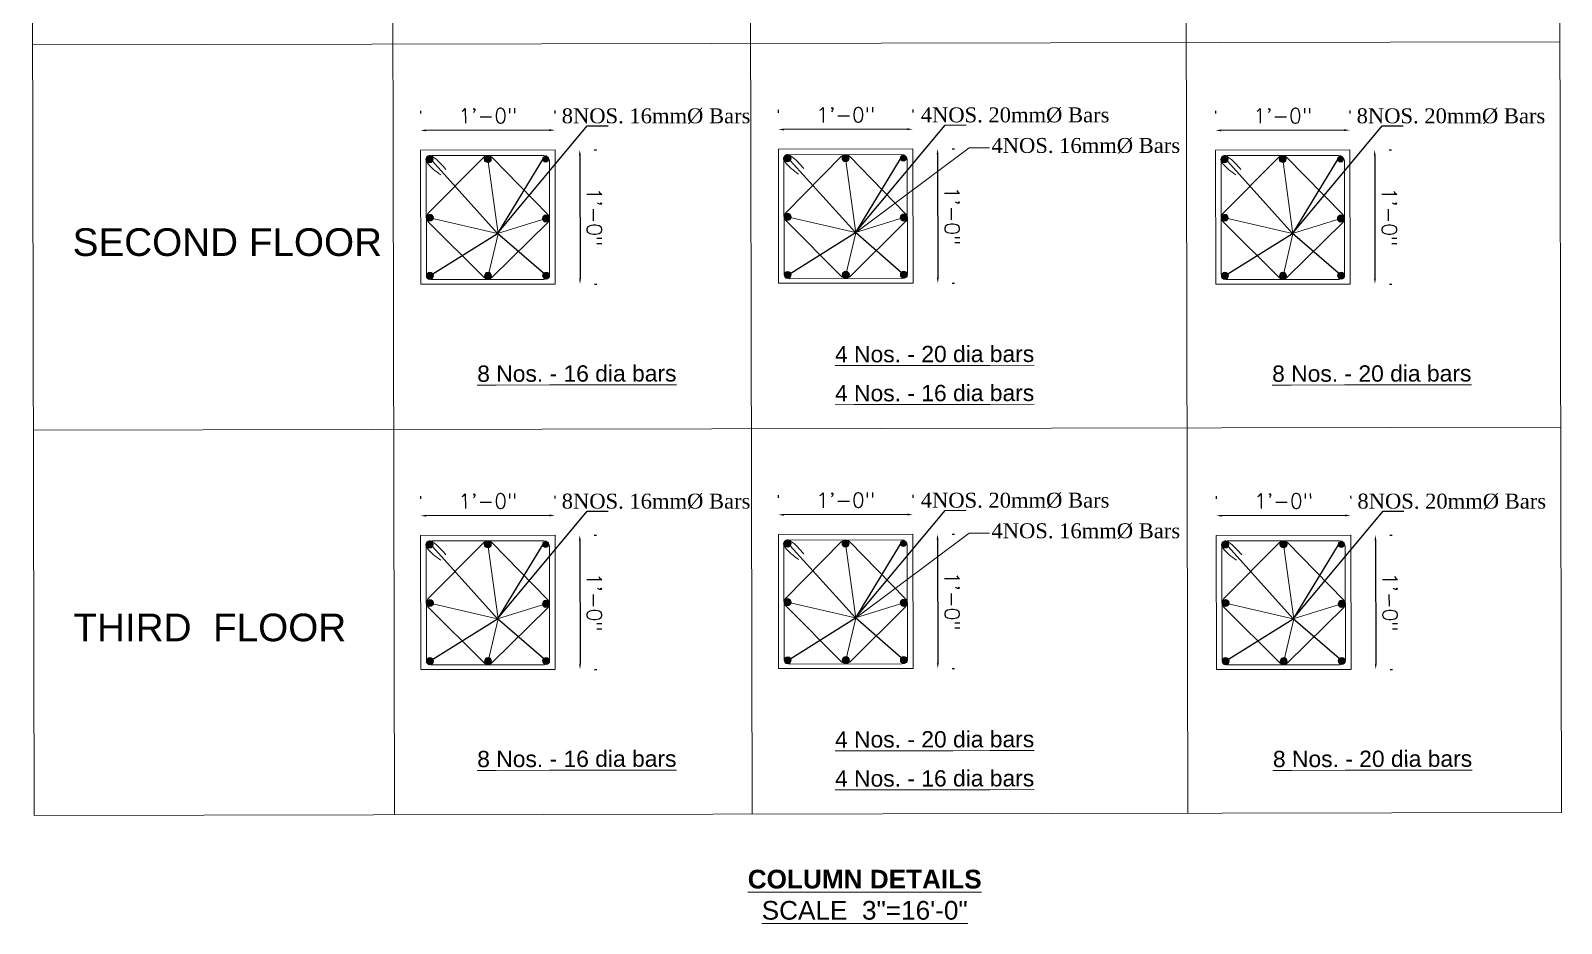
# Model space of a CAD drawing. Header units: inches. Extents: x 115570 to 265311, y 61168 to 314550.
# Drawn here: x 176148.2 to 176421.3, y 67033.3 to 67192.8 of the extents above; entities that cross this region are included whole.
import ezdxf

# ---------------------------------------------------------------- set-up
doc = ezdxf.new("R2010")
doc.units = ezdxf.units.IN
doc.header["$MEASUREMENT"] = 0
doc.layers.get('0').update_dxf_attribs({"lineweight": 25})
for name, color, linetype, lineweight in [('(edited 28 Aug)Admin Building_Umesh copy$0$Elevation-0.15', 172, 'Continuous', 20), ('0 dimension lines', 4, 'Continuous', 18), ('0 wall', 7, 'Continuous', 40), ('column rod', 1, 'Continuous', 50), ('ele', 7, 'Continuous', 25), ('Elevation-0.3', 7, 'Continuous', 30), ('temp-partn', 214, 'Continuous', 50), ('Text-0.2', 7, 'Continuous', 20), ('text1', 7, 'Continuous', 18)]:
    doc.layers.add(name, color=color, linetype=linetype, lineweight=lineweight)
doc.styles.add('arial', font='arial.ttf')
doc.styles.add('RomanS', font='romans.shx')
doc.styles.get("Standard").update_dxf_attribs({"font": 'arial.ttf'})
doc.dimstyles.new('D-2', dxfattribs={"dimtxt": 2, "dimasz": 1, "dimexe": 3, "dimexo": 7, "dimgap": 1, "dimtad": 1, "dimdec": 0, "dimzin": 3, "dimdsep": 46, "dimlunit": 4, "dimtxsty": 'RomanS', "dimcen": 0, "dimclrd": 256, "dimclre": 256, "dimclrt": 256, "dimadec": 0, "dimazin": 0, "dimtfac": 1, "dimtdec": 0, "dimtix": 1, "dimtmove": 1, "dimatfit": 3, "dimfxl": 1, "dimtolj": 1, "dimtzin": 0, "dimarcsym": 0})
doc.dimstyles.new('D10', dxfattribs={"dimtxt": 20, "dimasz": 25, "dimexe": 15, "dimexo": 0, "dimgap": 5, "dimtad": 0, "dimdec": 0, "dimzin": 3, "dimdsep": 46, "dimtxsty": 'arial', "dimblk": 'DOTSMALL', "dimcen": 2.5, "dimdle": 15, "dimadec": 0, "dimazin": 0, "dimtfac": 1, "dimtdec": 0, "dimtix": 1, "dimtmove": 1, "dimatfit": 3, "dimfxl": 1, "dimtvp": 1, "dimarcsym": 0})

# ---------------------------------------------------------------- blocks, each defined once
blk = doc.blocks.new('*D692')
at = {"layer": '0 dimension lines', "linetype": 'Continuous', "lineweight": -2, "ltscale": 20, "transparency": 16777216}
for p, q in [((176217.73, 67178.45), (176217.73, 67177.95)), ((176241.73, 67178.49), (176241.73, 67178)), ((176240.73, 67175), (176218.73, 67174.95))]:
    blk.add_line(p, q, dxfattribs=at)
at = {"layer": '0 dimension lines', "linetype": 'Continuous', "ltscale": 20, "transparency": 16777216}
for points in [[(176218.73, 67175.12), (176218.73, 67174.79), (176217.73, 67174.95)], [(176240.73, 67175.17), (176240.73, 67174.83), (176241.73, 67175)]]:
    blk.add_solid(points, dxfattribs=at)
at = {"layer": 'Defpoints', "color": 0, "linetype": 'Continuous', "ltscale": 20, "transparency": 16777216}
for p in [(176217.73, 67174.95), (176217.74, 67171.45), (176241.74, 67171.49)]:
    blk.add_point(p, dxfattribs=at)
at = {"layer": '0 dimension lines', "linetype": 'Continuous', "lineweight": 15, "ltscale": 20, "transparency": 16777216, "insert": (176229.73, 67177.56), "char_height": 2, "attachment_point": 5, "rotation": 0.1152, "style": 'RomanS'}
blk.add_mtext('\\A1;{\\H1.3333x;1\'-0"}', dxfattribs=at)
blk = doc.blocks.new('*D693')
at = {"layer": '0 dimension lines', "linetype": 'Continuous', "lineweight": -2, "ltscale": 20, "transparency": 16777216}
for p, q in [((176246.15, 67170.5), (176246.2, 67148.5)), ((176248.74, 67171.51), (176249.15, 67171.51)), ((176248.79, 67147.51), (176249.2, 67147.51))]:
    blk.add_line(p, q, dxfattribs=at)
at = {"layer": '0 dimension lines', "linetype": 'Continuous', "ltscale": 20, "transparency": 16777216}
for points in [[(176246.32, 67170.5), (176245.99, 67170.5), (176246.15, 67171.5)], [(176246.36, 67148.5), (176246.03, 67148.5), (176246.2, 67147.5)]]:
    blk.add_solid(points, dxfattribs=at)
at = {"layer": 'Defpoints', "color": 0, "linetype": 'Continuous', "ltscale": 20, "transparency": 16777216}
for p in [(176241.74, 67171.49), (176241.79, 67147.49), (176246.2, 67147.5)]:
    blk.add_point(p, dxfattribs=at)
at = {"layer": '0 dimension lines', "linetype": 'Continuous', "lineweight": 15, "ltscale": 20, "transparency": 16777216, "insert": (176248.76, 67159.51), "char_height": 2, "attachment_point": 5, "rotation": 270.1152, "style": 'RomanS'}
blk.add_mtext('\\A1;{\\H1.3333x;1\'-0"}', dxfattribs=at)
blk = doc.blocks.new('_DotSmall')
at = {"color": 0, "linetype": 'ByBlock', "const_width": 0.5}
blk.add_lwpolyline([(-0.0625, 0, 1), (0.0625, 0, 1)], format="xyb", close=True, dxfattribs=at)
blk = doc.blocks.new('*D694')
at = {"layer": '0 dimension lines', "linetype": 'Continuous', "lineweight": -2, "ltscale": 20, "transparency": 16777216}
for p, q in [((176217.73, 67109.64), (176217.73, 67109.14)), ((176241.73, 67109.68), (176241.73, 67109.19)), ((176240.73, 67106.19), (176218.73, 67106.15))]:
    blk.add_line(p, q, dxfattribs=at)
at = {"layer": '0 dimension lines', "linetype": 'Continuous', "ltscale": 20, "transparency": 16777216}
for points in [[(176218.73, 67106.31), (176218.73, 67105.98), (176217.73, 67106.14)], [(176240.73, 67106.36), (176240.73, 67106.02), (176241.73, 67106.19)]]:
    blk.add_solid(points, dxfattribs=at)
at = {"layer": 'Defpoints', "color": 0, "linetype": 'Continuous', "ltscale": 20, "transparency": 16777216}
for p in [(176217.73, 67106.14), (176217.74, 67102.64), (176241.74, 67102.68)]:
    blk.add_point(p, dxfattribs=at)
at = {"layer": '0 dimension lines', "linetype": 'Continuous', "lineweight": 15, "ltscale": 20, "transparency": 16777216, "insert": (176229.73, 67108.75), "char_height": 2, "attachment_point": 5, "rotation": 0.1152, "style": 'RomanS'}
blk.add_mtext('\\A1;{\\H1.3333x;1\'-0"}', dxfattribs=at)
blk = doc.blocks.new('*D685')
at = {"layer": '0 dimension lines', "linetype": 'Continuous', "lineweight": -2, "ltscale": 20, "transparency": 16777216}
for p, q in [((176246.15, 67101.69), (176246.2, 67079.69)), ((176248.74, 67102.7), (176249.15, 67102.7)), ((176248.79, 67078.7), (176249.2, 67078.7))]:
    blk.add_line(p, q, dxfattribs=at)
at = {"layer": '0 dimension lines', "linetype": 'Continuous', "ltscale": 20, "transparency": 16777216}
for points in [[(176246.32, 67101.69), (176245.99, 67101.69), (176246.15, 67102.69)], [(176246.36, 67079.69), (176246.03, 67079.69), (176246.2, 67078.69)]]:
    blk.add_solid(points, dxfattribs=at)
at = {"layer": 'Defpoints', "color": 0, "linetype": 'Continuous', "ltscale": 20, "transparency": 16777216}
for p in [(176241.74, 67102.68), (176241.79, 67078.68), (176246.2, 67078.69)]:
    blk.add_point(p, dxfattribs=at)
at = {"layer": '0 dimension lines', "linetype": 'Continuous', "lineweight": 15, "ltscale": 20, "transparency": 16777216, "insert": (176248.76, 67090.7), "char_height": 2, "attachment_point": 5, "rotation": 270.1152, "style": 'RomanS'}
blk.add_mtext('\\A1;{\\H1.3333x;1\'-0"}', dxfattribs=at)
blk = doc.blocks.new('*D718')
at = {"layer": '0 dimension lines', "linetype": 'Continuous', "lineweight": -2, "ltscale": 20, "transparency": 16777216}
for p, q in [((176281.57, 67178.61), (176281.57, 67178.11)), ((176305.57, 67178.66), (176305.57, 67178.16)), ((176304.58, 67175.16), (176282.58, 67175.12))]:
    blk.add_line(p, q, dxfattribs=at)
at = {"layer": '0 dimension lines', "linetype": 'Continuous', "ltscale": 20, "transparency": 16777216}
for points in [[(176282.58, 67175.28), (176282.58, 67174.95), (176281.58, 67175.11)], [(176304.58, 67175.33), (176304.58, 67174.99), (176305.58, 67175.16)]]:
    blk.add_solid(points, dxfattribs=at)
at = {"layer": 'Defpoints', "color": 0, "linetype": 'Continuous', "ltscale": 20, "transparency": 16777216}
for p in [(176281.58, 67175.11), (176281.59, 67171.61), (176305.59, 67171.66)]:
    blk.add_point(p, dxfattribs=at)
at = {"layer": '0 dimension lines', "linetype": 'Continuous', "lineweight": 15, "ltscale": 20, "transparency": 16777216, "insert": (176293.58, 67177.73), "char_height": 2, "attachment_point": 5, "rotation": 0.1152, "style": 'RomanS'}
blk.add_mtext('\\A1;{\\H1.3333x;1\'-0"}', dxfattribs=at)
blk = doc.blocks.new('*D719')
at = {"layer": '0 dimension lines', "linetype": 'Continuous', "lineweight": -2, "ltscale": 20, "transparency": 16777216}
for p, q in [((176310, 67170.66), (176310.04, 67148.66)), ((176312.59, 67171.67), (176313, 67171.67)), ((176312.64, 67147.67), (176313.05, 67147.67))]:
    blk.add_line(p, q, dxfattribs=at)
at = {"layer": '0 dimension lines', "linetype": 'Continuous', "ltscale": 20, "transparency": 16777216}
for points in [[(176310.17, 67170.66), (176309.83, 67170.66), (176310, 67171.66)], [(176310.21, 67148.66), (176309.88, 67148.66), (176310.05, 67147.66)]]:
    blk.add_solid(points, dxfattribs=at)
at = {"layer": 'Defpoints', "color": 0, "linetype": 'Continuous', "ltscale": 20, "transparency": 16777216}
for p in [(176305.59, 67171.66), (176305.64, 67147.66), (176310.05, 67147.66)]:
    blk.add_point(p, dxfattribs=at)
at = {"layer": '0 dimension lines', "linetype": 'Continuous', "lineweight": 15, "ltscale": 20, "transparency": 16777216, "insert": (176312.61, 67159.67), "char_height": 2, "attachment_point": 5, "rotation": 270.1152, "style": 'RomanS'}
blk.add_mtext('\\A1;{\\H1.3333x;1\'-0"}', dxfattribs=at)
blk = doc.blocks.new('*D726')
at = {"layer": '0 dimension lines', "linetype": 'Continuous', "lineweight": -2, "ltscale": 20, "transparency": 16777216}
for p, q in [((176281.57, 67109.8), (176281.57, 67109.31)), ((176305.57, 67109.85), (176305.57, 67109.35)), ((176304.58, 67106.35), (176282.58, 67106.31))]:
    blk.add_line(p, q, dxfattribs=at)
at = {"layer": '0 dimension lines', "linetype": 'Continuous', "ltscale": 20, "transparency": 16777216}
for points in [[(176282.58, 67106.47), (176282.58, 67106.14), (176281.58, 67106.31)], [(176304.58, 67106.52), (176304.58, 67106.18), (176305.58, 67106.35)]]:
    blk.add_solid(points, dxfattribs=at)
at = {"layer": 'Defpoints', "color": 0, "linetype": 'Continuous', "ltscale": 20, "transparency": 16777216}
for p in [(176281.58, 67106.31), (176281.59, 67102.8), (176305.59, 67102.85)]:
    blk.add_point(p, dxfattribs=at)
at = {"layer": '0 dimension lines', "linetype": 'Continuous', "lineweight": 15, "ltscale": 20, "transparency": 16777216, "insert": (176293.58, 67108.92), "char_height": 2, "attachment_point": 5, "rotation": 0.1152, "style": 'RomanS'}
blk.add_mtext('\\A1;{\\H1.3333x;1\'-0"}', dxfattribs=at)
blk = doc.blocks.new('*D727')
at = {"layer": '0 dimension lines', "linetype": 'Continuous', "lineweight": -2, "ltscale": 20, "transparency": 16777216}
for p, q in [((176310, 67101.85), (176310.04, 67079.85)), ((176312.59, 67102.86), (176313, 67102.86)), ((176312.64, 67078.86), (176313.05, 67078.86))]:
    blk.add_line(p, q, dxfattribs=at)
at = {"layer": '0 dimension lines', "linetype": 'Continuous', "ltscale": 20, "transparency": 16777216}
for points in [[(176310.17, 67101.86), (176309.83, 67101.85), (176310, 67102.85)], [(176310.21, 67079.86), (176309.88, 67079.85), (176310.05, 67078.85)]]:
    blk.add_solid(points, dxfattribs=at)
at = {"layer": 'Defpoints', "color": 0, "linetype": 'Continuous', "ltscale": 20, "transparency": 16777216}
for p in [(176305.59, 67102.85), (176305.64, 67078.85), (176310.05, 67078.85)]:
    blk.add_point(p, dxfattribs=at)
at = {"layer": '0 dimension lines', "linetype": 'Continuous', "lineweight": 15, "ltscale": 20, "transparency": 16777216, "insert": (176312.61, 67090.86), "char_height": 2, "attachment_point": 5, "rotation": 270.1152, "style": 'RomanS'}
blk.add_mtext('\\A1;{\\H1.3333x;1\'-0"}', dxfattribs=at)
blk = doc.blocks.new('*D732')
at = {"layer": '0 dimension lines', "linetype": 'Continuous', "lineweight": -2, "ltscale": 20, "transparency": 16777216}
for p, q in [((176359.59, 67178.45), (176359.59, 67177.95)), ((176383.59, 67178.49), (176383.59, 67178)), ((176382.59, 67175), (176360.59, 67174.96))]:
    blk.add_line(p, q, dxfattribs=at)
at = {"layer": '0 dimension lines', "linetype": 'Continuous', "ltscale": 20, "transparency": 16777216}
for points in [[(176360.59, 67175.12), (176360.59, 67174.79), (176359.59, 67174.95)], [(176382.59, 67175.17), (176382.59, 67174.83), (176383.59, 67175)]]:
    blk.add_solid(points, dxfattribs=at)
at = {"layer": 'Defpoints', "color": 0, "linetype": 'Continuous', "ltscale": 20, "transparency": 16777216}
for p in [(176359.59, 67174.95), (176359.6, 67171.45), (176383.6, 67171.49)]:
    blk.add_point(p, dxfattribs=at)
at = {"layer": '0 dimension lines', "linetype": 'Continuous', "lineweight": 15, "ltscale": 20, "transparency": 16777216, "insert": (176371.59, 67177.56), "char_height": 2, "attachment_point": 5, "rotation": 0.1152, "style": 'RomanS'}
blk.add_mtext('\\A1;{\\H1.3333x;1\'-0"}', dxfattribs=at)
blk = doc.blocks.new('*D733')
at = {"layer": '0 dimension lines', "linetype": 'Continuous', "lineweight": -2, "ltscale": 20, "transparency": 16777216}
for p, q in [((176388.01, 67170.5), (176388.06, 67148.5)), ((176390.6, 67171.51), (176391.01, 67171.51)), ((176390.65, 67147.51), (176391.06, 67147.51))]:
    blk.add_line(p, q, dxfattribs=at)
at = {"layer": '0 dimension lines', "linetype": 'Continuous', "ltscale": 20, "transparency": 16777216}
for points in [[(176388.18, 67170.5), (176387.85, 67170.5), (176388.01, 67171.5)], [(176388.22, 67148.5), (176387.89, 67148.5), (176388.06, 67147.5)]]:
    blk.add_solid(points, dxfattribs=at)
at = {"layer": 'Defpoints', "color": 0, "linetype": 'Continuous', "ltscale": 20, "transparency": 16777216}
for p in [(176383.6, 67171.49), (176383.65, 67147.49), (176388.06, 67147.5)]:
    blk.add_point(p, dxfattribs=at)
at = {"layer": '0 dimension lines', "linetype": 'Continuous', "lineweight": 15, "ltscale": 20, "transparency": 16777216, "insert": (176390.62, 67159.51), "char_height": 2, "attachment_point": 5, "rotation": 270.1152, "style": 'RomanS'}
blk.add_mtext('\\A1;{\\H1.3333x;1\'-0"}', dxfattribs=at)
blk = doc.blocks.new('*D734')
at = {"layer": '0 dimension lines', "linetype": 'Continuous', "lineweight": -2, "ltscale": 20, "transparency": 16777216}
for p, q in [((176359.72, 67109.64), (176359.73, 67109.14)), ((176383.72, 67109.68), (176383.73, 67109.19)), ((176382.73, 67106.19), (176360.73, 67106.15))]:
    blk.add_line(p, q, dxfattribs=at)
at = {"layer": '0 dimension lines', "linetype": 'Continuous', "ltscale": 20, "transparency": 16777216}
for points in [[(176360.73, 67106.31), (176360.73, 67105.98), (176359.73, 67106.14)], [(176382.73, 67106.36), (176382.73, 67106.02), (176383.73, 67106.19)]]:
    blk.add_solid(points, dxfattribs=at)
at = {"layer": 'Defpoints', "color": 0, "linetype": 'Continuous', "ltscale": 20, "transparency": 16777216}
for p in [(176359.73, 67106.14), (176359.74, 67102.64), (176383.74, 67102.68)]:
    blk.add_point(p, dxfattribs=at)
at = {"layer": '0 dimension lines', "linetype": 'Continuous', "lineweight": 15, "ltscale": 20, "transparency": 16777216, "insert": (176371.73, 67108.76), "char_height": 2, "attachment_point": 5, "rotation": 0.1152, "style": 'RomanS'}
blk.add_mtext('\\A1;{\\H1.3333x;1\'-0"}', dxfattribs=at)
blk = doc.blocks.new('*D735')
at = {"layer": '0 dimension lines', "linetype": 'Continuous', "lineweight": -2, "ltscale": 20, "transparency": 16777216}
for p, q in [((176388.15, 67101.69), (176388.2, 67079.69)), ((176390.74, 67102.7), (176391.15, 67102.7)), ((176390.79, 67078.7), (176391.2, 67078.7))]:
    blk.add_line(p, q, dxfattribs=at)
at = {"layer": '0 dimension lines', "linetype": 'Continuous', "ltscale": 20, "transparency": 16777216}
for points in [[(176388.32, 67101.69), (176387.98, 67101.69), (176388.15, 67102.69)], [(176388.36, 67079.69), (176388.03, 67079.69), (176388.2, 67078.69)]]:
    blk.add_solid(points, dxfattribs=at)
at = {"layer": 'Defpoints', "color": 0, "linetype": 'Continuous', "ltscale": 20, "transparency": 16777216}
for p in [(176383.74, 67102.68), (176383.79, 67078.68), (176388.2, 67078.69)]:
    blk.add_point(p, dxfattribs=at)
at = {"layer": '0 dimension lines', "linetype": 'Continuous', "lineweight": 15, "ltscale": 20, "transparency": 16777216, "insert": (176390.76, 67090.7), "char_height": 2, "attachment_point": 5, "rotation": 270.1152, "style": 'RomanS'}
blk.add_mtext('\\A1;{\\H1.3333x;1\'-0"}', dxfattribs=at)

msp = doc.modelspace()

# ---------------------------------------------------------------- hatches: boundary and pattern name
at = {"layer": 'ele', "lineweight": 15, "transparency": 33554687}
for points in [[(176219.37, 67169.19, 1), (176219.37, 67170.45, 1)], [(176229.74, 67169.21, 1), (176229.74, 67170.47, 1)], [(176240.06, 67169.31, 1), (176240.05, 67170.36, 0.26089), (176239.61, 67170.1, 0.586182)], [(176283.22, 67169.35, 1), (176283.22, 67170.61, 1)], [(176293.59, 67169.37, 1), (176293.59, 67170.63, 1)], [(176303.91, 67169.47, 1), (176303.9, 67170.52, 0.26089), (176303.46, 67170.27, 0.586182)], [(176361.23, 67169.19, 1), (176361.23, 67170.45, 1)], [(176371.6, 67169.21, 1), (176371.6, 67170.47, 1)], [(176381.92, 67169.31, 1), (176381.92, 67170.36, 0.26089), (176381.47, 67170.1, 0.586182)], [(176219.39, 67159.99, 1), (176219.39, 67158.73, 1)], [(176240.12, 67159.85, 1), (176240.12, 67158.59, 1)], [(176283.24, 67160.15, 1), (176283.24, 67158.89, 1)], [(176303.97, 67160.02, 1), (176303.97, 67158.76, 1)], [(176361.25, 67159.99, 1), (176361.26, 67158.73, 1)], [(176381.98, 67159.85, 1), (176381.98, 67158.59, 1)], [(176219.41, 67149.61, 1), (176219.42, 67148.35, 1)], [(176229.78, 67149.63, 1), (176229.79, 67148.37, 1)], [(176240.16, 67148.39, 1), (176240.15, 67149.65, 1)], [(176283.26, 67149.77, 1), (176283.26, 67148.51, 1)], [(176293.63, 67149.79, 1), (176293.63, 67148.53, 1)], [(176304, 67148.55, 1), (176304, 67149.81, 1)], [(176361.27, 67149.61, 1), (176361.28, 67148.35, 1)], [(176371.64, 67149.63, 1), (176371.65, 67148.37, 1)], [(176382.02, 67148.39, 1), (176382.01, 67149.65, 1)], [(176219.37, 67100.38, 1), (176219.37, 67101.64, 1)], [(176229.74, 67100.4, 1), (176229.74, 67101.66, 1)], [(176240.06, 67100.5, 1), (176240.05, 67101.55, 0.26089), (176239.61, 67101.29, 0.586182)], [(176283.22, 67100.54, 1), (176283.22, 67101.8, 1)], [(176293.59, 67100.56, 1), (176293.59, 67101.82, 1)], [(176303.91, 67100.66, 1), (176303.9, 67101.71, 0.26089), (176303.46, 67101.46, 0.586182)], [(176361.37, 67100.38, 1), (176361.37, 67101.64, 1)], [(176371.74, 67100.4, 1), (176371.74, 67101.66, 1)], [(176382.06, 67100.5, 1), (176382.05, 67101.55, 0.26089), (176381.61, 67101.3, 0.586182)], [(176219.39, 67091.18, 1), (176219.39, 67089.92, 1)], [(176240.12, 67091.04, 1), (176240.12, 67089.78, 1)], [(176283.24, 67091.35, 1), (176283.24, 67090.09, 1)], [(176303.97, 67091.21, 1), (176303.97, 67089.95, 1)], [(176361.39, 67091.18, 1), (176361.39, 67089.92, 1)], [(176382.12, 67091.04, 1), (176382.12, 67089.78, 1)], [(176219.41, 67080.8, 1), (176219.42, 67079.54, 1)], [(176229.78, 67080.82, 1), (176229.79, 67079.56, 1)], [(176240.16, 67079.58, 1), (176240.15, 67080.84, 1)], [(176283.26, 67080.96, 1), (176283.26, 67079.7, 1)], [(176293.63, 67080.98, 1), (176293.63, 67079.72, 1)], [(176304, 67079.74, 1), (176304, 67081, 1)], [(176361.41, 67080.8, 1), (176361.42, 67079.54, 1)], [(176371.78, 67080.82, 1), (176371.79, 67079.56, 1)], [(176382.16, 67079.58, 1), (176382.15, 67080.84, 1)]]:
    msp.add_hatch(color=256, dxfattribs=at).paths.add_polyline_path(points)

# ---------------------------------------------------------------- linework, layer by layer
at = {"layer": '(edited 28 Aug)Admin Building_Umesh copy$0$Elevation-0.15', "lineweight": 15, "transparency": 33554687}
for p, q in [((176213.07, 67052.73), (176212.47, 67353.98)), ((176276.92, 67052.89), (176276.32, 67353.98)), ((176354.66, 67053.06), (176354.05, 67353.98)), ((176148.48, 67190.22), (176421.05, 67190.77)), ((176148.62, 67121.41), (176421.19, 67121.96))]:
    msp.add_line(p, q, dxfattribs=at)
at = {"layer": '0 wall', "lineweight": 15, "transparency": 33554687}
for p, q in [((176219.05, 67160.09), (176229.04, 67170.18)), ((176219.74, 67170.45), (176239.74, 67170.49)), ((176230.44, 67170.17), (176240.46, 67159.92)), ((176240.74, 67169.49), (176240.78, 67149.35)), ((176282.63, 67149.47), (176282.59, 67169.61)), ((176282.9, 67160.25), (176292.89, 67170.34)), ((176283.59, 67170.61), (176303.59, 67170.65)), ((176294.29, 67170.33), (176304.31, 67160.08)), ((176304.59, 67169.65), (176304.63, 67149.51)), ((176360.91, 67160.09), (176370.9, 67170.18)), ((176361.6, 67170.45), (176381.6, 67170.49)), ((176372.3, 67170.17), (176382.32, 67159.92)), ((176382.6, 67169.49), (176382.64, 67149.35)), ((176218.78, 67149.31), (176218.74, 67169.45)), ((176360.64, 67149.31), (176360.6, 67169.45)), ((176229.08, 67148.66), (176219.06, 67158.68)), ((176292.93, 67148.82), (176282.9, 67158.85)), ((176304.31, 67158.69), (176294.33, 67148.83)), ((176370.94, 67148.66), (176360.92, 67158.68)), ((176240.46, 67158.53), (176230.48, 67148.67)), ((176382.33, 67158.53), (176372.34, 67148.67)), ((176239.79, 67148.35), (176219.79, 67148.31)), ((176303.63, 67148.51), (176283.63, 67148.47)), ((176381.65, 67148.35), (176361.65, 67148.31)), ((176219.05, 67091.28), (176229.04, 67101.37)), ((176219.74, 67101.64), (176239.74, 67101.68)), ((176230.44, 67101.36), (176240.46, 67091.11)), ((176282.9, 67091.44), (176292.89, 67101.53)), ((176283.59, 67101.8), (176303.59, 67101.84)), ((176294.29, 67101.52), (176304.31, 67091.28)), ((176361.05, 67091.28), (176371.04, 67101.37)), ((176361.74, 67101.64), (176381.74, 67101.68)), ((176372.44, 67101.36), (176382.46, 67091.11)), ((176218.78, 67080.5), (176218.74, 67100.64)), ((176240.74, 67100.68), (176240.78, 67080.54)), ((176282.63, 67080.66), (176282.59, 67100.8)), ((176304.59, 67100.84), (176304.63, 67080.7)), ((176360.78, 67080.5), (176360.74, 67100.64)), ((176382.74, 67100.68), (176382.78, 67080.54)), ((176229.08, 67079.85), (176219.06, 67089.87)), ((176240.46, 67089.72), (176230.48, 67079.86)), ((176292.93, 67080.01), (176282.9, 67090.04)), ((176304.31, 67089.88), (176294.33, 67080.02)), ((176371.08, 67079.85), (176361.06, 67089.87)), ((176382.46, 67089.72), (176372.48, 67079.86)), ((176239.79, 67079.54), (176219.79, 67079.5)), ((176303.63, 67079.7), (176283.63, 67079.66)), ((176381.79, 67079.54), (176361.79, 67079.5))]:
    msp.add_line(p, q, dxfattribs=at)
for points in [[(176218.88, 67170.27), (176218.67, 67169.76), (176218.9, 67169.24), (176221.36, 67167)], [(176218.88, 67170.27), (176219.39, 67170.48), (176219.91, 67170.26), (176222.28, 67167.96)], [(176282.73, 67170.43), (176282.52, 67169.92), (176282.74, 67169.4), (176285.21, 67167.16)], [(176282.73, 67170.43), (176283.24, 67170.65), (176283.76, 67170.42), (176286.13, 67168.13)], [(176360.74, 67170.27), (176360.53, 67169.76), (176360.76, 67169.24), (176363.23, 67167)], [(176360.74, 67170.27), (176361.25, 67170.48), (176361.77, 67170.26), (176364.14, 67167.96)], [(176218.88, 67101.46), (176218.67, 67100.95), (176218.9, 67100.43), (176221.36, 67098.19)], [(176218.88, 67101.46), (176219.39, 67101.67), (176219.91, 67101.45), (176222.28, 67099.15)], [(176282.73, 67101.62), (176282.52, 67101.12), (176282.74, 67100.6), (176285.21, 67098.35)], [(176282.73, 67101.62), (176283.24, 67101.84), (176283.76, 67101.62), (176286.13, 67099.32)], [(176360.88, 67101.46), (176360.67, 67100.95), (176360.89, 67100.43), (176363.36, 67098.19)], [(176360.88, 67101.46), (176361.39, 67101.68), (176361.91, 67101.45), (176364.28, 67099.16)]]:
    msp.add_spline(points, degree=3, dxfattribs=at)
at = {"layer": 'column rod', "color": 6, "lineweight": 15}
for centre, radius in [((176219.37, 67169.82), 0.63), ((176229.74, 67169.84), 0.63), ((176240.06, 67169.83), 0.525), ((176283.22, 67169.98), 0.63), ((176293.59, 67170), 0.63), ((176303.9, 67169.99), 0.525), ((176361.23, 67169.82), 0.63), ((176371.6, 67169.84), 0.63), ((176381.92, 67169.83), 0.525), ((176219.39, 67159.36), 0.63), ((176240.12, 67159.22), 0.63), ((176283.24, 67159.52), 0.63), ((176303.97, 67159.39), 0.63), ((176361.25, 67159.36), 0.63), ((176381.98, 67159.22), 0.63), ((176219.41, 67148.98), 0.63), ((176229.78, 67149), 0.63), ((176240.15, 67149.02), 0.63), ((176283.26, 67149.14), 0.63), ((176293.63, 67149.16), 0.63), ((176304, 67149.18), 0.63), ((176361.28, 67148.98), 0.63), ((176371.65, 67149), 0.63), ((176382.02, 67149.02), 0.63), ((176219.37, 67101.01), 0.63), ((176229.74, 67101.03), 0.63), ((176240.06, 67101.02), 0.525), ((176283.22, 67101.17), 0.63), ((176293.59, 67101.19), 0.63), ((176303.9, 67101.18), 0.525), ((176361.37, 67101.01), 0.63), ((176371.74, 67101.03), 0.63), ((176382.06, 67101.02), 0.525), ((176219.39, 67090.55), 0.63), ((176240.12, 67090.41), 0.63), ((176283.24, 67090.72), 0.63), ((176303.97, 67090.58), 0.63), ((176361.39, 67090.55), 0.63), ((176382.12, 67090.41), 0.63), ((176219.41, 67080.17), 0.63), ((176229.78, 67080.19), 0.63), ((176240.15, 67080.21), 0.63), ((176283.26, 67080.33), 0.63), ((176293.63, 67080.35), 0.63), ((176304, 67080.37), 0.63), ((176361.41, 67080.17), 0.63), ((176371.78, 67080.19), 0.63), ((176382.15, 67080.21), 0.63)]:
    msp.add_circle(centre, radius, dxfattribs=at)
at = {"layer": 'ele', "lineweight": 15, "transparency": 33554687}
for p, q in [((176229.74, 67169.84), (176231.57, 67156.51)), ((176293.59, 67170), (176295.42, 67156.68)), ((176371.6, 67169.84), (176373.43, 67156.51)), ((176219.39, 67159.36), (176231.48, 67156.54)), ((176240.12, 67159.22), (176231.48, 67156.54)), ((176283.24, 67159.52), (176295.33, 67156.7)), ((176303.97, 67159.39), (176295.33, 67156.7)), ((176361.25, 67159.36), (176373.34, 67156.54)), ((176381.98, 67159.22), (176373.34, 67156.54)), ((176229.81, 67148.98), (176231.57, 67156.51)), ((176293.66, 67149.14), (176295.42, 67156.68)), ((176371.67, 67148.98), (176373.43, 67156.51)), ((176293.59, 67101.19), (176295.42, 67087.87)), ((176229.74, 67101.03), (176231.57, 67087.7)), ((176371.74, 67101.03), (176373.57, 67087.7)), ((176219.39, 67090.55), (176231.48, 67087.73)), ((176240.12, 67090.41), (176231.48, 67087.73)), ((176283.24, 67090.72), (176295.33, 67087.89)), ((176303.97, 67090.58), (176295.33, 67087.89)), ((176361.39, 67090.55), (176373.48, 67087.73)), ((176382.12, 67090.41), (176373.48, 67087.73)), ((176229.81, 67080.17), (176231.57, 67087.7)), ((176293.66, 67080.33), (176295.42, 67087.87)), ((176371.81, 67080.17), (176373.57, 67087.7))]:
    msp.add_line(p, q, dxfattribs=at)
for points in [[(176217.79, 67147.49), (176217.74, 67171.45), (176241.74, 67171.49), (176241.79, 67147.49)], [(176281.64, 67147.66), (176281.59, 67171.61), (176305.59, 67171.66), (176305.64, 67147.66)], [(176359.65, 67147.49), (176359.6, 67171.45), (176383.6, 67171.49), (176383.65, 67147.49)], [(176217.79, 67078.68), (176217.74, 67102.64), (176241.74, 67102.68), (176241.79, 67078.68)], [(176281.64, 67078.85), (176281.59, 67102.8), (176305.59, 67102.85), (176305.64, 67078.85)], [(176359.79, 67078.68), (176359.74, 67102.64), (176383.74, 67102.68), (176383.79, 67078.68)]]:
    msp.add_lwpolyline(points, close=True, dxfattribs=at)
at = {"layer": 'ele', "lineweight": 15, "transparency": 33554687, "extrusion": (0, 0, -1)}
for points in [[(-176295.61, 67156.83), (-176315.65, 67171.81), (-176319.29, 67171.81)], [(-176295.61, 67088.02), (-176315.65, 67103), (-176319.29, 67103)]]:
    msp.add_lwpolyline(points, dxfattribs=at)
at = {"layer": 'Elevation-0.3', "lineweight": 15, "ltscale": 1000, "transparency": 33554687}
for p, q in [((176148.15, 67354.71), (176148.76, 67052.6)), ((176421.33, 67053.15), (176420.73, 67354.15)), ((176148.76, 67052.6), (176421.33, 67053.15))]:
    msp.add_line(p, q, dxfattribs=at)
at = {"layer": 'temp-partn', "lineweight": 15}
for centre, radius, start, end in [((176219.74, 67169.45), 1, 90.1152, 180.1152), ((176229.74, 67169.46), 1, 45.5167, 134.2005), ((176239.71, 67169.46), 1.03, 1.9616, 87.9832), ((176283.59, 67169.61), 1, 90.1152, 180.1152), ((176293.59, 67169.62), 1, 45.5167, 134.2005), ((176303.56, 67169.62), 1.03, 1.9616, 87.9832), ((176361.6, 67169.45), 1, 90.1152, 180.1152), ((176371.6, 67169.46), 1, 45.5167, 134.2005), ((176381.57, 67169.46), 1.03, 1.9616, 87.9832), ((176219.76, 67159.39), 1, 135.385, 224.9332), ((176239.75, 67159.22), 1, 315.7822, 44.4332), ((176283.61, 67159.55), 1, 135.385, 224.9332), ((176303.6, 67159.38), 1, 315.7822, 44.4332), ((176361.63, 67159.39), 1, 135.385, 224.9332), ((176381.61, 67159.22), 1, 315.7822, 44.4332), ((176219.78, 67149.31), 1, 180.1152, 270.1152), ((176229.78, 67149.38), 1, 226.0197, 314.8245), ((176239.78, 67149.35), 1, 270.1152, 0.1152), ((176283.63, 67149.47), 1, 180.1152, 270.1152), ((176293.62, 67149.54), 1, 226.0197, 314.8245), ((176303.63, 67149.51), 1, 270.1152, 0.1152), ((176361.64, 67149.31), 1, 180.1152, 270.1152), ((176371.64, 67149.38), 1, 226.0197, 314.8245), ((176381.64, 67149.35), 1, 270.1152, 0.1152), ((176219.74, 67100.64), 1, 90.1152, 180.1152), ((176229.74, 67100.65), 1, 45.5167, 134.2005), ((176239.71, 67100.65), 1.03, 1.9616, 87.9832), ((176283.59, 67100.8), 1, 90.1152, 180.1152), ((176293.59, 67100.81), 1, 45.5167, 134.2005), ((176303.56, 67100.81), 1.03, 1.9616, 87.9832), ((176361.74, 67100.64), 1, 90.1152, 180.1152), ((176371.74, 67100.65), 1, 45.5167, 134.2005), ((176381.71, 67100.65), 1.03, 1.9616, 87.9832), ((176219.76, 67090.58), 1, 135.385, 224.9332), ((176239.75, 67090.41), 1, 315.7822, 44.4332), ((176283.61, 67090.74), 1, 135.385, 224.9332), ((176303.6, 67090.57), 1, 315.7822, 44.4332), ((176361.76, 67090.58), 1, 135.385, 224.9332), ((176381.75, 67090.41), 1, 315.7822, 44.4332), ((176219.78, 67080.5), 1, 180.1152, 270.1152), ((176229.78, 67080.57), 1, 226.0197, 314.8245), ((176239.78, 67080.54), 1, 270.1152, 0.1152), ((176283.63, 67080.66), 1, 180.1152, 270.1152), ((176293.62, 67080.73), 1, 226.0197, 314.8245), ((176303.63, 67080.7), 1, 270.1152, 0.1152), ((176361.78, 67080.5), 1, 180.1152, 270.1152), ((176371.77, 67080.57), 1, 226.0197, 314.8245), ((176381.78, 67080.54), 1, 270.1152, 0.1152)]:
    msp.add_arc(centre, radius, start, end, dxfattribs=at)

# ---------------------------------------------------------------- texts
at = {"lineweight": 15, "char_height": 2.9167, "width": 67.5207, "attachment_point": 5, "rotation": 0.1152}
for s, insert in [('{\\L4 Nos. - 20 dia bars}', (176309.48, 67135)), ('{\\L8 Nos. - 16 dia bars}', (176245.63, 67131.52)), ('{\\L8 Nos. - 20 dia bars}', (176387.49, 67131.52)), ('{\\L4 Nos. - 16 dia bars}', (176309.48, 67128.03)), ('{\\L4 Nos. - 20 dia bars}', (176309.48, 67066.2)), ('{\\L8 Nos. - 16 dia bars}', (176245.63, 67062.71)), ('{\\L8 Nos. - 20 dia bars}', (176387.63, 67062.71)), ('{\\L4 Nos. - 16 dia bars}', (176309.48, 67059.22))]:
    msp.add_mtext(s, dxfattribs=dict(at, insert=insert))
at = {"layer": 'ele', "lineweight": 15, "transparency": 33554687, "char_height": 2, "attachment_point": 1, "style": 'arial'}
for s, insert in [('{\\fTimes New Roman|b0|i0|c0|p18;\\H1.333x;   8NOS. 16mm%%C Bars} ', (176239.91, 67178.89)), ('{\\fTimes New Roman|b0|i0|c0|p18;\\H1.333x;   4NOS. 20mm%%C Bars} ', (176303.98, 67179.06)), ('{\\fTimes New Roman|b0|i0|c0|p18;\\H1.333x;   8NOS. 20mm%%C Bars} ', (176381.77, 67178.89)), ('{\\fTimes New Roman|b0|i0|c0|p18;\\H1.333x;   4NOS. 16mm%%C Bars} ', (176316.6, 67173.6)), ('{\\fTimes New Roman|b0|i0|c0|p18;\\H1.333x;   8NOS. 16mm%%C Bars} ', (176239.91, 67110.08)), ('{\\fTimes New Roman|b0|i0|c0|p18;\\H1.333x;   4NOS. 20mm%%C Bars} ', (176303.98, 67110.25)), ('{\\fTimes New Roman|b0|i0|c0|p18;\\H1.333x;   8NOS. 20mm%%C Bars} ', (176381.91, 67110.08)), ('{\\fTimes New Roman|b0|i0|c0|p18;\\H1.333x;   4NOS. 16mm%%C Bars} ', (176316.6, 67104.79))]:
    msp.add_mtext(s, dxfattribs=dict(at, insert=insert))
at = {"layer": 'Text-0.2', "lineweight": 15, "transparency": 33554687, "char_height": 4.9399, "width": 76.0994, "attachment_point": 4, "style": 'arial'}
for s, insert in [('SECOND FLOOR', (176155.65, 67154.97)), ('THIRD  FLOOR', (176155.79, 67086.16))]:
    msp.add_mtext(s, dxfattribs=dict(at, insert=insert))
at = {"layer": 'text1', "lineweight": 15, "transparency": 33554687, "insert": (176297, 67042.92), "char_height": 3.3415, "width": 194.4615, "attachment_point": 2, "style": 'arial'}
msp.add_mtext('{\\fArial|b1|i0|c0|p34;\\LCOLUMN DETAILS \\P\\fArial|b0|i0|c0|p34;SCALE  3"=16\'-0"}', dxfattribs=at)

# ---------------------------------------------------------------- dimensions: what is measured, and where the dimension line sits
at = {"layer": '0 dimension lines', "linetype": 'Continuous', "lineweight": 15, "ltscale": 20, "transparency": 33554687}
for base, p1, p2, angle, picture, middle in [((176217.73, 67174.95), (176241.74, 67171.49), (176217.74, 67171.45), 0.1152, '*D692', (176229.73, 67177.56)), ((176281.58, 67175.11), (176305.59, 67171.66), (176281.59, 67171.61), 0.1152, '*D718', (176293.58, 67177.73)), ((176359.59, 67174.95), (176383.6, 67171.49), (176359.6, 67171.45), 0.1152, '*D732', (176371.59, 67177.56)), ((176246.2, 67147.5), (176241.74, 67171.49), (176241.79, 67147.49), 90.1152, '*D693', (176248.76, 67159.51)), ((176310.05, 67147.66), (176305.59, 67171.66), (176305.64, 67147.66), 90.1152, '*D719', (176312.61, 67159.67)), ((176388.06, 67147.5), (176383.6, 67171.49), (176383.65, 67147.49), 90.1152, '*D733', (176390.62, 67159.51)), ((176217.73, 67106.14), (176241.74, 67102.68), (176217.74, 67102.64), 0.1152, '*D694', (176229.73, 67108.75)), ((176281.58, 67106.31), (176305.59, 67102.85), (176281.59, 67102.8), 0.1152, '*D726', (176293.58, 67108.92)), ((176359.73, 67106.14), (176383.74, 67102.68), (176359.74, 67102.64), 0.1152, '*D734', (176371.73, 67108.76)), ((176246.2, 67078.69), (176241.74, 67102.68), (176241.79, 67078.68), 90.1152, '*D685', (176248.76, 67090.7)), ((176310.05, 67078.85), (176305.59, 67102.85), (176305.64, 67078.85), 90.1152, '*D727', (176312.61, 67090.86)), ((176388.2, 67078.69), (176383.74, 67102.68), (176383.79, 67078.68), 90.1152, '*D735', (176390.76, 67090.7))]:
    dim = msp.add_linear_dim(base=base, p1=p1, p2=p2, angle=angle, text='{\\H1.3333x;1\'-0"}', dimstyle='D-2', override={"dimpost": ' '}, dxfattribs=at)
    dim.commit()
    dim.dimension.update_dxf_attribs({"geometry": picture, "text_midpoint": middle})

# ---------------------------------------------------------------- leaders
at = {"layer": 'ele', "lineweight": 15, "transparency": 33554687, "has_arrowhead": 0}
for points in [[(176219.87, 67169.44), (176231.48, 67156.54), (176247.5, 67175.75), (176251.23, 67175.78)], [(176219.95, 67149.31), (176231.48, 67156.54), (176247.5, 67175.75), (176251.23, 67175.78)], [(176239.68, 67149.44), (176231.48, 67156.54), (176247.5, 67175.75), (176251.23, 67175.78)], [(176239.5, 67169.73), (176231.48, 67156.54), (176247.5, 67175.75), (176251.23, 67175.78)], [(176283.72, 67169.6), (176295.33, 67156.7), (176311.35, 67175.91), (176315.08, 67175.95)], [(176283.8, 67149.48), (176295.33, 67156.7), (176311.35, 67175.91), (176315.08, 67175.95)], [(176303.53, 67149.6), (176295.33, 67156.7), (176311.35, 67175.91), (176315.08, 67175.95)], [(176303.35, 67169.89), (176295.33, 67156.7), (176311.35, 67175.91), (176315.08, 67175.95)], [(176361.74, 67169.44), (176373.34, 67156.54), (176389.36, 67175.75), (176393.09, 67175.78)], [(176361.81, 67149.31), (176373.34, 67156.54), (176389.36, 67175.75), (176393.09, 67175.78)], [(176381.54, 67149.44), (176373.34, 67156.54), (176389.36, 67175.75), (176393.09, 67175.78)], [(176381.36, 67169.73), (176373.34, 67156.54), (176389.36, 67175.75), (176393.09, 67175.78)], [(176219.87, 67100.63), (176231.48, 67087.73), (176247.5, 67106.94), (176251.23, 67106.97)], [(176219.95, 67080.5), (176231.48, 67087.73), (176247.5, 67106.94), (176251.23, 67106.97)], [(176239.68, 67080.63), (176231.48, 67087.73), (176247.5, 67106.94), (176251.23, 67106.97)], [(176239.5, 67100.92), (176231.48, 67087.73), (176247.5, 67106.94), (176251.23, 67106.97)], [(176283.72, 67100.79), (176295.33, 67087.89), (176311.35, 67107.1), (176315.08, 67107.14)], [(176283.8, 67080.67), (176295.33, 67087.89), (176311.35, 67107.1), (176315.08, 67107.14)], [(176303.53, 67080.79), (176295.33, 67087.89), (176311.35, 67107.1), (176315.08, 67107.14)], [(176303.35, 67101.08), (176295.33, 67087.89), (176311.35, 67107.1), (176315.08, 67107.14)], [(176361.87, 67100.63), (176373.48, 67087.73), (176389.5, 67106.94), (176393.23, 67106.97)], [(176361.95, 67080.51), (176373.48, 67087.73), (176389.5, 67106.94), (176393.23, 67106.97)], [(176381.68, 67080.63), (176373.48, 67087.73), (176389.5, 67106.94), (176393.23, 67106.97)], [(176381.5, 67100.92), (176373.48, 67087.73), (176389.5, 67106.94), (176393.23, 67106.97)]]:
    msp.add_leader(points, dimstyle='D10', dxfattribs=at)

doc.saveas('drawing.dxf')
